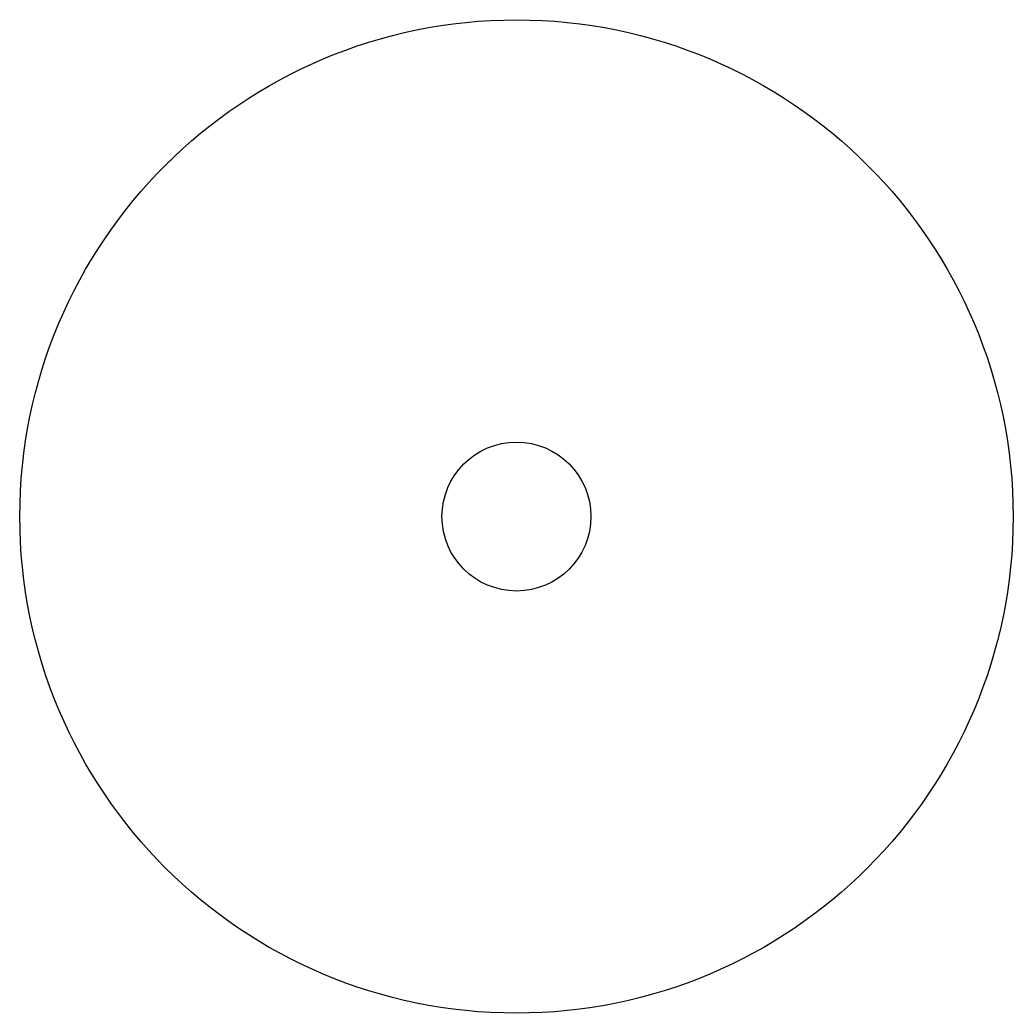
# Model space of a CAD drawing. Header units: millimetres. Extents: x -80.7 to -60.7, y 40.2 to 60.2.
import ezdxf

# ---------------------------------------------------------------- set-up
doc = ezdxf.new("R2010")
doc.units = ezdxf.units.MM

msp = doc.modelspace()

# ---------------------------------------------------------------- linework, layer by layer
at = {"color": 7, "linetype": 'Continuous', "lineweight": 25}
for radius in [10, 1.5]:
    msp.add_circle((-70.741, 50.218), radius, dxfattribs=at)

doc.saveas('drawing.dxf')
